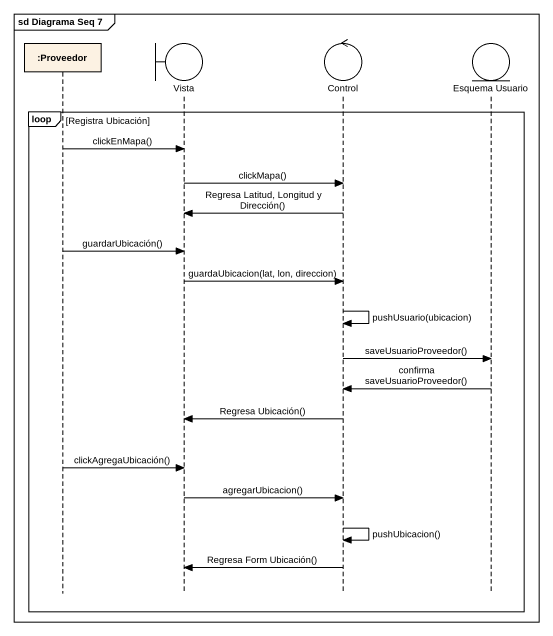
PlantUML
@startuml
mainframe sd Diagrama Seq 7
hide footbox
participant ":Proveedor" as Proveedor
boundary Vista
control "Control" as Control_
entity "Esquema Usuario" as Esquema_Usuario

loop Registra Ubicación
  Proveedor -> Vista : clickEnMapa()
  Vista -> Control_ : clickMapa()
  Control_ -> Vista : Regresa Latitud, Longitud y Dirección()
  Proveedor -> Vista : guardarUbicación()
  Vista -> Control_ : guardaUbicacion(lat, lon, direccion)
  Control_ -> Control_ : pushUsuario(ubicacion)
  Control_ -> Esquema_Usuario : saveUsuarioProveedor()
  Esquema_Usuario -> Control_ : confirma saveUsuarioProveedor()
  Control_ -> Vista : Regresa Ubicación()
  Proveedor -> Vista : clickAgregaUbicación()
  Vista -> Control_ : agregarUbicacion()
  Control_ -> Control_ : pushUbicacion()
  Control_ -> Vista : Regresa Form Ubicación()
end
@enduml
